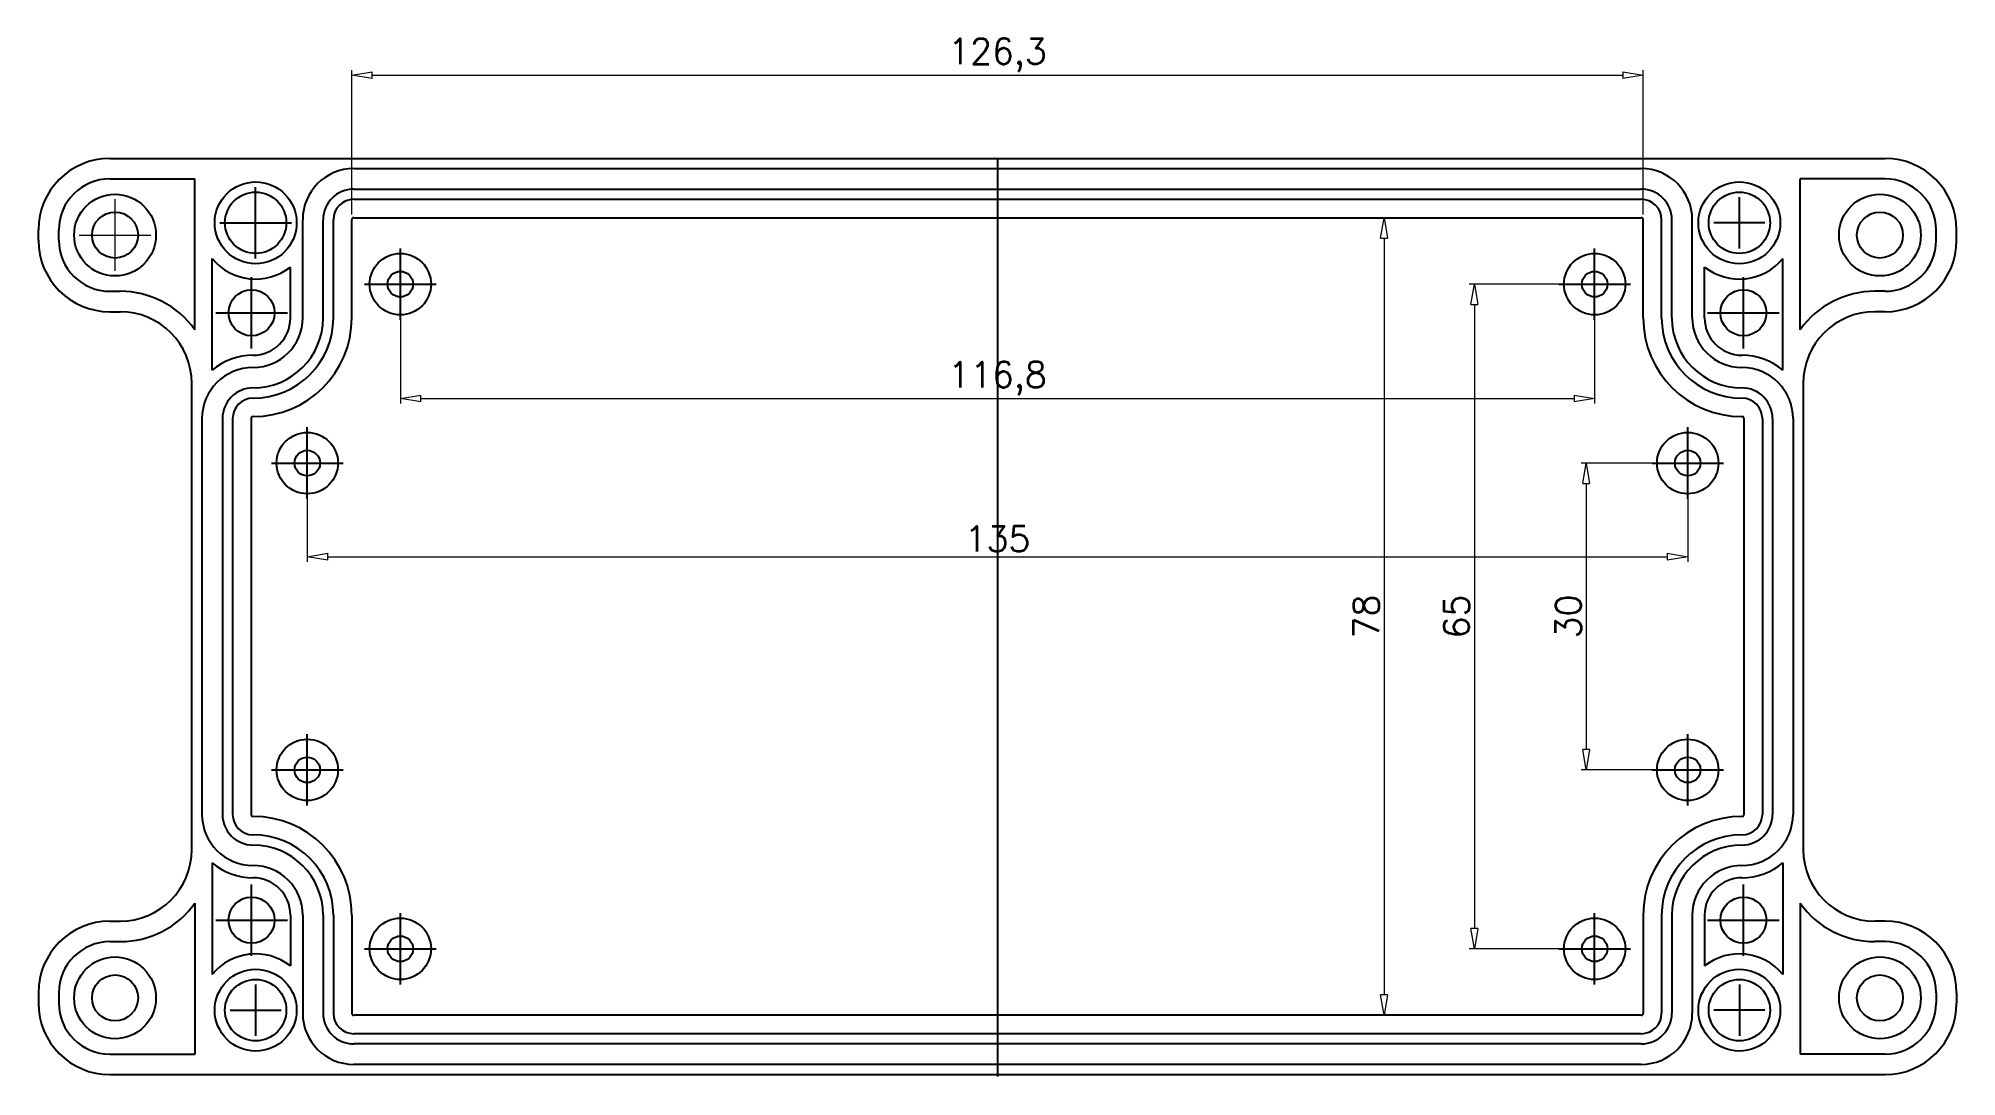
# Model space of a CAD drawing. Header units: millimetres. Extents: x -2045 to -1858, y -12 to 89.
import ezdxf

# ---------------------------------------------------------------- set-up
doc = ezdxf.new("R2010")
doc.units = ezdxf.units.MM
doc.layers.add('dim', color=82, linetype='Continuous', lineweight=9)
doc.styles.get("Standard").update_dxf_attribs({"font": 'txt', "bigfont": 'gbcbig.shx'})
doc.dimstyles.new('ISO-25', dxfattribs={"dimtxt": 2.5, "dimasz": 2.5, "dimexe": 1.25, "dimexo": 0.625, "dimtad": 1, "dimdec": 5, "dimtxsty": 'Standard', "dimblk": 'CLOSEDBLANK', "dimcen": 3.5, "dimadec": 1, "dimazin": 0, "dimtfac": 1, "dimtdec": 5, "dimtmove": 0, "dimatfit": 3, "dimfxl": 1, "dimlwd": 15, "dimlwe": 15, "dimarcsym": 0})

# ---------------------------------------------------------------- blocks, each defined once
blk = doc.blocks.new('_ClosedBlank')
at = {"color": 0, "linetype": 'ByBlock', "lineweight": -2}
for p, q in [((-1, 0.167), (0, 0)), ((-1, 0.167), (-1, -0.167)), ((0, 0), (-1, -0.167))]:
    blk.add_line(p, q, dxfattribs=at)
blk = doc.blocks.new('*D5')
at = {"layer": 'Defpoints', "color": 0}
for p in [(-2010.1, 65.39), (-1893.3, 65.39), (-1893.3, 54.21)]:
    blk.add_point(p, dxfattribs=at)
at = {"layer": 'dim', "color": 0, "lineweight": 15}
for p, q in [((-2010.1, 64.89), (-2010.1, 53.71)), ((-1893.3, 64.89), (-1893.3, 53.71)), ((-2008.1, 54.21), (-1895.3, 54.21))]:
    blk.add_line(p, q, dxfattribs=at)
at = {"layer": 'dim', "color": 0, "lineweight": 15, "xscale": 2, "yscale": 2, "zscale": 2, "rotation": 180}
blk.add_blockref('_ClosedBlank', (-2010.1, 54.21), dxfattribs=at)
at = {"layer": 'dim', "color": 0, "lineweight": 15, "xscale": 2, "yscale": 2, "zscale": 2}
blk.add_blockref('_ClosedBlank', (-1893.3, 54.21), dxfattribs=at)
at = {"layer": 'dim', "color": 0, "insert": (-1951.7, 56.17), "char_height": 2.5, "attachment_point": 5}
blk.add_mtext('116,8', dxfattribs=at)
blk = doc.blocks.new('*D6')
at = {"layer": 'Defpoints', "color": 0}
for p in [(-2019.2, 47.89), (-1884.2, 47.89), (-1884.2, 38.74)]:
    blk.add_point(p, dxfattribs=at)
at = {"layer": 'dim', "color": 0, "lineweight": 15}
for p, q in [((-2019.2, 47.39), (-2019.2, 38.24)), ((-1884.2, 47.39), (-1884.2, 38.24)), ((-2017.2, 38.74), (-1886.2, 38.74))]:
    blk.add_line(p, q, dxfattribs=at)
at = {"layer": 'dim', "color": 0, "lineweight": 15, "xscale": 2, "yscale": 2, "zscale": 2, "rotation": 180}
blk.add_blockref('_ClosedBlank', (-2019.2, 38.74), dxfattribs=at)
at = {"layer": 'dim', "color": 0, "lineweight": 15, "xscale": 2, "yscale": 2, "zscale": 2}
blk.add_blockref('_ClosedBlank', (-1884.2, 38.74), dxfattribs=at)
at = {"layer": 'dim', "color": 0, "insert": (-1951.7, 40.49), "char_height": 2.5, "attachment_point": 5}
blk.add_mtext('135', dxfattribs=at)
blk = doc.blocks.new('*D7')
at = {"layer": 'Defpoints', "color": 0}
for p in [(-1884.2, 47.89), (-1894.13, 17.89), (-1884.2, 17.89)]:
    blk.add_point(p, dxfattribs=at)
at = {"layer": 'dim', "color": 0, "lineweight": 15}
for p, q in [((-1884.7, 47.89), (-1894.63, 47.89)), ((-1894.13, 45.89), (-1894.13, 19.89)), ((-1884.7, 17.89), (-1894.63, 17.89))]:
    blk.add_line(p, q, dxfattribs=at)
at = {"layer": 'dim', "color": 0, "lineweight": 15, "xscale": 2, "yscale": 2, "zscale": 2}
for p, rotation in [((-1894.13, 47.89), 90), ((-1894.13, 17.89), 270)]:
    blk.add_blockref('_ClosedBlank', p, dxfattribs=dict(at, rotation=rotation))
at = {"layer": 'dim', "color": 0, "insert": (-1895.88, 32.89), "char_height": 2.5, "attachment_point": 5, "rotation": 90}
blk.add_mtext('30', dxfattribs=at)
blk = doc.blocks.new('*D8')
at = {"layer": 'Defpoints', "color": 0}
for p in [(-1893.3, 65.39), (-1905.06, 0.39), (-1893.3, 0.39)]:
    blk.add_point(p, dxfattribs=at)
at = {"layer": 'dim', "color": 0, "lineweight": 15}
for p, q in [((-1893.8, 65.39), (-1905.56, 65.39)), ((-1905.06, 63.39), (-1905.06, 2.39)), ((-1893.8, 0.39), (-1905.56, 0.39))]:
    blk.add_line(p, q, dxfattribs=at)
at = {"layer": 'dim', "color": 0, "lineweight": 15, "xscale": 2, "yscale": 2, "zscale": 2}
for p, rotation in [((-1905.06, 65.39), 90), ((-1905.06, 0.39), 270)]:
    blk.add_blockref('_ClosedBlank', p, dxfattribs=dict(at, rotation=rotation))
at = {"layer": 'dim', "color": 0, "insert": (-1906.81, 32.89), "char_height": 2.5, "attachment_point": 5, "rotation": 90}
blk.add_mtext('65', dxfattribs=at)
blk = doc.blocks.new('*D9')
at = {"layer": 'Defpoints', "color": 0}
for p in [(-1888.55, 85.83), (-2014.85, 71.69), (-1888.55, 71.69)]:
    blk.add_point(p, dxfattribs=at)
at = {"layer": 'dim', "color": 0, "lineweight": 15}
for p, q in [((-2014.85, 72.19), (-2014.85, 86.33)), ((-1888.55, 72.19), (-1888.55, 86.33)), ((-2012.85, 85.83), (-1890.55, 85.83))]:
    blk.add_line(p, q, dxfattribs=at)
at = {"layer": 'dim', "color": 0, "lineweight": 15, "xscale": 2, "yscale": 2, "zscale": 2, "rotation": 180}
blk.add_blockref('_ClosedBlank', (-2014.85, 85.83), dxfattribs=at)
at = {"layer": 'dim', "color": 0, "lineweight": 15, "xscale": 2, "yscale": 2, "zscale": 2}
blk.add_blockref('_ClosedBlank', (-1888.55, 85.83), dxfattribs=at)
at = {"layer": 'dim', "color": 0, "insert": (-1951.7, 87.79), "char_height": 2.5, "attachment_point": 5}
blk.add_mtext('126,3', dxfattribs=at)
blk = doc.blocks.new('*D10')
at = {"layer": 'Defpoints', "color": 0}
for p in [(-1888.75, 71.89), (-1913.9, -6.11), (-1888.75, -6.11)]:
    blk.add_point(p, dxfattribs=at)
at = {"layer": 'dim', "color": 0, "lineweight": 15}
for p, q in [((-1889.25, 71.89), (-1914.4, 71.89)), ((-1913.9, 69.89), (-1913.9, -4.11)), ((-1889.25, -6.11), (-1914.4, -6.11))]:
    blk.add_line(p, q, dxfattribs=at)
at = {"layer": 'dim', "color": 0, "lineweight": 15, "xscale": 2, "yscale": 2, "zscale": 2}
for p, rotation in [((-1913.9, 71.89), 90), ((-1913.9, -6.11), 270)]:
    blk.add_blockref('_ClosedBlank', p, dxfattribs=dict(at, rotation=rotation))
at = {"layer": 'dim', "color": 0, "insert": (-1915.65, 32.89), "char_height": 2.5, "attachment_point": 5, "rotation": 90}
blk.add_mtext('78', dxfattribs=at)

msp = doc.modelspace()

# ---------------------------------------------------------------- linework, layer by layer
for p, q in [((-2038.499738, 77.690862), (-1864.899738, 77.690862)), ((-1951.699738, 77.690862), (-1951.699738, -12.109138)), ((-2038.499738, 75.690862), (-2030.185711, 75.690862)), ((-2030.185711, 60.935384), (-2030.185711, 75.690862)), ((-2014.649738, 76.690862), (-1888.749738, 76.690862)), ((-1873.213765, 60.935384), (-1873.213765, 75.690862)), ((-1864.899738, 75.690862), (-1873.213765, 75.690862)), ((-2024.249738, 67.890862), (-2024.249738, 74.890862)), ((-2014.649738, 74.690862), (-1888.749738, 74.690862)), ((-2014.649738, 73.690862), (-1888.749738, 73.690862)), ((-1879.149738, 68.890862), (-1879.149738, 73.890862)), ((-2027.749738, 71.390862), (-2020.749738, 71.390862)), ((-2019.649738, 62.090862), (-2019.649738, 71.690862)), ((-2017.649738, 62.090862), (-2017.649738, 71.690862)), ((-2016.649738, 62.090862), (-2016.649738, 71.690862)), ((-2014.849738, 62.090862), (-2014.849738, 71.690862)), ((-2014.649738, 71.890862), (-1888.749738, 71.890862)), ((-1888.549738, 62.090862), (-1888.549738, 71.690862)), ((-1886.749738, 62.090862), (-1886.749738, 71.690862)), ((-1885.749738, 62.090862), (-1885.749738, 71.690862)), ((-1883.749738, 62.090862), (-1883.749738, 71.690862)), ((-1876.649738, 71.390862), (-1881.649738, 71.390862)), ((-2045.499738, 69.690862), (-2045.499738, 70.690862)), ((-2043.499738, 69.690862), (-2043.499738, 70.690862)), ((-1859.899738, 69.690862), (-1859.899738, 70.690862)), ((-1857.899738, 69.690862), (-1857.899738, 70.690862)), ((-2028.499738, 56.97795), (-2028.499738, 67.899802)), ((-2010.099738, 61.890862), (-2010.099738, 68.890862)), ((-1893.299738, 61.890862), (-1893.299738, 68.890862)), ((-1874.899738, 56.97795), (-1874.899738, 67.899802)), ((-2024.649738, 59.090862), (-2024.649738, 66.090862)), ((-2020.849738, 62.090862), (-2020.849738, 67.067669)), ((-1882.549738, 62.090862), (-1882.549738, 67.067669)), ((-1878.749738, 59.090862), (-1878.749738, 66.090862)), ((-2038.499738, 64.690862), (-2037.499738, 64.690862)), ((-2013.599738, 65.390862), (-2006.599738, 65.390862)), ((-1896.799738, 65.390862), (-1889.799738, 65.390862)), ((-1864.899738, 64.690862), (-1865.899738, 64.690862)), ((-2038.499738, 62.690862), (-2037.499738, 62.690862)), ((-2028.149738, 62.590862), (-2021.149738, 62.590862)), ((-1882.249738, 62.590862), (-1875.249738, 62.590862)), ((-1864.899738, 62.690862), (-1865.899738, 62.690862)), ((-2030.499738, 10.090862), (-2030.499738, 55.690862)), ((-1872.899738, 55.690862), (-1872.899738, 10.090862)), ((-2029.499738, 52.240862), (-2029.499738, 13.540862)), ((-2027.499738, 52.240862), (-2027.499738, 13.540862)), ((-2026.499738, 52.240862), (-2026.499738, 13.540862)), ((-2024.699738, 52.240862), (-2024.699738, 13.540862)), ((-2019.199738, 44.390862), (-2019.199738, 51.390862)), ((-1884.199738, 44.390862), (-1884.199738, 51.390862)), ((-1878.699738, 52.240862), (-1878.699738, 13.540862)), ((-1876.899738, 52.240862), (-1876.899738, 13.540862)), ((-1875.899738, 52.240862), (-1875.899738, 13.540862)), ((-1873.899738, 52.240862), (-1873.899738, 13.540862)), ((-2022.699738, 47.890862), (-2015.699738, 47.890862)), ((-1887.699738, 47.890862), (-1880.699738, 47.890862)), ((-2019.199738, 14.390862), (-2019.199738, 21.390862)), ((-1884.199738, 14.390862), (-1884.199738, 21.390862)), ((-2022.699738, 17.890862), (-2015.699738, 17.890862)), ((-1887.699738, 17.890862), (-1880.699738, 17.890862)), ((-2028.499738, 8.803774), (-2028.499738, -2.118078)), ((-1874.899738, 8.803774), (-1874.899738, -2.118078)), ((-2024.649738, -0.309138), (-2024.649738, 6.690862)), ((-1878.749738, -0.309138), (-1878.749738, 6.690862)), ((-2030.185711, 4.846341), (-2030.185711, -9.909138)), ((-2010.099738, -3.109138), (-2010.099738, 3.890862)), ((-1893.299738, -3.109138), (-1893.299738, 3.890862)), ((-1873.213765, 4.846341), (-1873.213765, -9.909138)), ((-2038.499738, 3.090862), (-2037.499738, 3.090862)), ((-2028.149738, 3.190862), (-2021.149738, 3.190862)), ((-2020.849738, 3.690862), (-2020.849738, -1.285945)), ((-2019.649738, 3.690862), (-2019.649738, -5.909138)), ((-2017.649738, 3.690862), (-2017.649738, -5.909138)), ((-2016.649738, 3.690862), (-2016.649738, -5.909138)), ((-2014.849738, 3.690862), (-2014.849738, -5.909138)), ((-1888.549738, 3.690862), (-1888.549738, -5.909138)), ((-1886.749738, 3.690862), (-1886.749738, -5.909138)), ((-1885.749738, 3.690862), (-1885.749738, -5.909138)), ((-1883.749738, 3.690862), (-1883.749738, -5.909138)), ((-1882.549738, 3.690862), (-1882.549738, -1.285945)), ((-1882.249738, 3.190862), (-1875.249738, 3.190862)), ((-1864.899738, 3.090862), (-1865.899738, 3.090862)), ((-2038.499738, 1.090862), (-2037.499738, 1.090862)), ((-2013.599738, 0.390862), (-2006.599738, 0.390862)), ((-1896.799738, 0.390862), (-1889.799738, 0.390862)), ((-1864.899738, 1.090862), (-1865.899738, 1.090862)), ((-2024.249738, -3.109138), (-2024.249738, -8.109138)), ((-1879.149738, -3.109138), (-1879.149738, -8.109138)), ((-2045.499738, -3.909138), (-2045.499738, -4.909138)), ((-2043.499738, -3.909138), (-2043.499738, -4.909138)), ((-2026.749738, -5.609138), (-2021.749738, -5.609138)), ((-1876.649738, -5.609138), (-1881.649738, -5.609138)), ((-1859.899738, -3.909138), (-1859.899738, -4.909138)), ((-1857.899738, -3.909138), (-1857.899738, -4.909138)), ((-1888.749738, -6.109138), (-2014.649738, -6.109138)), ((-1888.749738, -7.909138), (-2014.649738, -7.909138)), ((-1888.749738, -8.909138), (-2014.649738, -8.909138)), ((-2038.499738, -9.909138), (-2030.185711, -9.909138)), ((-1888.749738, -10.909138), (-2014.649738, -10.909138)), ((-1864.899738, -9.909138), (-1873.213765, -9.909138)), ((-2038.499738, -11.909138), (-1864.899738, -11.909138))]:
    msp.add_line(p, q)
for centre, radius in [((-2024.249738, 71.390862), 4), ((-1879.149738, 71.390862), 4), ((-2037.999738, 70.190862), 4), ((-2024.249738, 71.390862), 3), ((-1879.149738, 71.390862), 3), ((-1865.399738, 70.190862), 4), ((-2037.999738, 70.190862), 2.25), ((-1865.399738, 70.190862), 2.25), ((-2010.099738, 65.390862), 3), ((-1893.299738, 65.390862), 3), ((-2010.099738, 65.390862), 1.25), ((-1893.299738, 65.390862), 1.25), ((-2024.649738, 62.590862), 2.25), ((-1878.749738, 62.590862), 2.25), ((-2019.199738, 47.890862), 3), ((-1884.199738, 47.890862), 3), ((-2019.199738, 47.890862), 1.25), ((-1884.199738, 47.890862), 1.25), ((-2019.199738, 17.890862), 3), ((-1884.199738, 17.890862), 3), ((-2019.199738, 17.890862), 1.25), ((-1884.199738, 17.890862), 1.25), ((-2024.649738, 3.190862), 2.25), ((-1878.749738, 3.190862), 2.25), ((-2010.099738, 0.390862), 3), ((-1893.299738, 0.390862), 3), ((-2010.099738, 0.390862), 1.25), ((-1893.299738, 0.390862), 1.25), ((-2037.999738, -4.409138), 4), ((-2024.249738, -5.609138), 4), ((-1879.149738, -5.609138), 4), ((-1865.399738, -4.409138), 4), ((-2037.999738, -4.409138), 2.25), ((-2024.249738, -5.609138), 3), ((-1879.149738, -5.609138), 3), ((-1865.399738, -4.409138), 2.25)]:
    msp.add_circle(centre, radius)
for centre, radius, start, end in [((-2038.499738, 70.690862), 7, 90, 180), ((-1864.899738, 70.690862), 7, 360, 90), ((-2038.499738, 70.690862), 5, 90, 180), ((-2014.649738, 71.690862), 5, 90, 180), ((-1888.749738, 71.690862), 5, 0, 90), ((-1864.899738, 70.690862), 5, 360, 90), ((-2014.649738, 71.690862), 3, 90, 180), ((-2014.649738, 71.690862), 2, 90, 180), ((-1888.749738, 71.690862), 3, 0, 90), ((-1888.749738, 71.690862), 2, 0, 90), ((-2014.649738, 71.690862), 0.2, 90, 180), ((-1888.749738, 71.690862), 0.2, 0, 90), ((-2038.499738, 69.690862), 7, 180, 270), ((-2038.499738, 69.690862), 5, 180, 270), ((-1864.899738, 69.690862), 7, 270, 360), ((-1864.899738, 69.690862), 5, 270, 360), ((-2024.249738, 71.390862), 5.5, 219.40056875, 308.18348243), ((-1879.149738, 71.390862), 5.5, 231.81651757, 320.59943125), ((-2037.499738, 55.690862), 9, 35.64240638, 90), ((-1865.899738, 55.690862), 9, 90, 144.35759362), ((-2037.499738, 55.690862), 7, 0, 90), ((-2024.499738, 62.090862), 6.85, 270, 0), ((-2024.499738, 62.090862), 7.85, 270, 0), ((-2024.499738, 62.090862), 9.65, 270, 0), ((-2024.499738, 62.090862), 4.85, 270, 0), ((-2024.499738, 62.090862), 3.65, 270, 0), ((-1878.899738, 62.090862), 9.65, 180, 270), ((-1878.899738, 62.090862), 7.85, 180, 270), ((-1878.899738, 62.090862), 6.85, 180, 270), ((-1878.899738, 62.090862), 4.85, 180, 270), ((-1878.899738, 62.090862), 3.65, 180, 270), ((-1865.899738, 55.690862), 7, 90, 180), ((-2024.499738, 52.240862), 6.2, 90, 130.17776954), ((-1878.899738, 52.240862), 6.2, 49.82223046, 90), ((-2024.499738, 52.240862), 5, 90, 180), ((-1878.899738, 52.240862), 5, 0, 90), ((-2024.499738, 52.240862), 3, 90, 180), ((-1878.899738, 52.240862), 3, 0, 90), ((-2024.499738, 52.240862), 2, 90, 180), ((-1878.899738, 52.240862), 2, 0, 90), ((-2024.499738, 52.240862), 0.2, 90, 180), ((-1878.899738, 52.240862), 0.2, 0, 90), ((-2024.499738, 13.540862), 5, 180, 270), ((-2024.499738, 13.540862), 3, 180, 270), ((-2024.499738, 13.540862), 2, 180, 270), ((-2024.499738, 13.540862), 0.2, 180, 270), ((-2024.499738, 3.690862), 9.65, 360, 90), ((-1878.899738, 3.690862), 9.65, 90, 180), ((-1878.899738, 13.540862), 3, 270, 0), ((-1878.899738, 13.540862), 2, 270, 0), ((-1878.899738, 13.540862), 0.2, 270, 0), ((-1878.899738, 13.540862), 5, 270, 0), ((-2024.499738, 3.690862), 7.85, 360, 90), ((-1878.899738, 3.690862), 7.85, 90, 180), ((-2037.499738, 10.090862), 7, 270, 0), ((-2024.499738, 3.690862), 6.85, 360, 90), ((-1878.899738, 3.690862), 6.85, 90, 180), ((-1865.899738, 10.090862), 7, 180, 270), ((-2024.499738, 13.540862), 6.2, 229.82223046, 270), ((-2024.499738, 3.690862), 4.85, 360, 90), ((-1878.899738, 3.690862), 4.85, 90, 180), ((-1878.899738, 13.540862), 6.2, 270, 310.17776954), ((-2024.499738, 3.690862), 3.65, 360, 90), ((-1878.899738, 3.690862), 3.65, 90, 180), ((-2037.499738, 10.090862), 9, 270, 324.35759362), ((-1865.899738, 10.090862), 9, 215.64240638, 270), ((-2038.499738, -3.909138), 7, 90, 180), ((-1864.899738, -3.909138), 7, 0, 90), ((-2038.499738, -3.909138), 5, 90, 180), ((-1864.899738, -3.909138), 5, 0, 90), ((-2024.249738, -5.609138), 5.5, 51.81651757, 140.59943125), ((-1879.149738, -5.609138), 5.5, 39.40056875, 128.18348243), ((-2038.499738, -4.909138), 7, 180, 270), ((-2038.499738, -4.909138), 5, 180, 270), ((-1864.899738, -4.909138), 7, 270, 0), ((-1864.899738, -4.909138), 5, 270, 0), ((-2014.649738, -5.909138), 5, 180, 270), ((-2014.649738, -5.909138), 3, 180, 270), ((-2014.649738, -5.909138), 2, 180, 270), ((-2014.649738, -5.909138), 0.2, 180, 270), ((-1888.749738, -5.909138), 3, 270, 360), ((-1888.749738, -5.909138), 2, 270, 360), ((-1888.749738, -5.909138), 0.2, 270, 360), ((-1888.749738, -5.909138), 5, 270, 360)]:
    msp.add_arc(centre, radius, start, end)
at = {"layer": 'dim', "color": 0}
for p, q in [((-2037.999738, 66.690862), (-2037.999738, 73.690862)), ((-2041.499738, 70.190862), (-2034.499738, 70.190862))]:
    msp.add_line(p, q, dxfattribs=at)

# ---------------------------------------------------------------- dimensions: what is measured, and where the dimension line sits
for base, p1, p2, picture, middle in [((-1888.549738, 85.830507), (-2014.849738, 71.690862), (-1888.549738, 71.690862), '*D9', (-1951.699738, 87.78859)), ((-1893.299738, 54.214533), (-2010.099738, 65.390862), (-1893.299738, 65.390862), '*D5', (-1951.699738, 56.172617)), ((-1884.199738, 38.741506), (-2019.199738, 47.890862), (-1884.199738, 47.890862), '*D6', (-1951.699738, 40.491256))]:
    dim = msp.add_linear_dim(base=base, p1=p1, p2=p2, dimstyle='ISO-25', override={"dimasz": 2, "dimexe": 0.49975, "dimexo": 0.49975, "dimgap": 0.49975}, dxfattribs=at)
    dim.commit()
    dim.dimension.update_dxf_attribs({"geometry": picture, "text_midpoint": middle})
for base, p1, p2, picture, middle in [((-1913.896331, -6.109138), (-1888.749738, 71.890862), (-1888.749738, -6.109138), '*D10', (-1915.646081, 32.890862)), ((-1905.058729, 0.390862), (-1893.299738, 65.390862), (-1893.299738, 0.390862), '*D8', (-1906.808479, 32.890862)), ((-1894.127359, 17.890862), (-1884.199738, 47.890862), (-1884.199738, 17.890862), '*D7', (-1895.877109, 32.890862))]:
    dim = msp.add_linear_dim(base=base, p1=p1, p2=p2, angle=90, dimstyle='ISO-25', override={"dimasz": 2, "dimexe": 0.49975, "dimexo": 0.49975, "dimgap": 0.49975}, dxfattribs=at)
    dim.commit()
    dim.dimension.update_dxf_attribs({"geometry": picture, "text_midpoint": middle})

doc.saveas('drawing.dxf')
